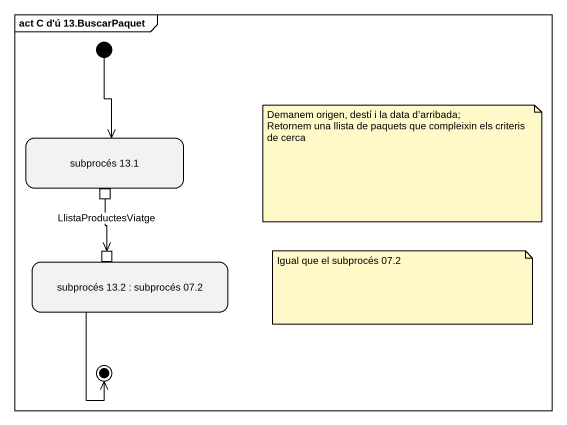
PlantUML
@startuml
mainframe act C d'ú 13.BuscarPaquet
hide empty description
state "subprocés 13.1" as subprocés_13_1 {
  state pin1 <<outputPin>>
}
state "subprocés 13.2 : subprocés 07.2" as subprocés_13_2 {
  state pin2 <<inputPin>>
}
[*] --> subprocés_13_1
pin1 --> pin2 : LlistaProductesViatge
subprocés_13_2 --> [*]
note as N1
  Demanem origen, destí i la data d’arribada;
  Retornem una llista de paquets que compleixin els criteris de cerca
end note
note as N2
  Igual que el subprocés 07.2
end note
@enduml
